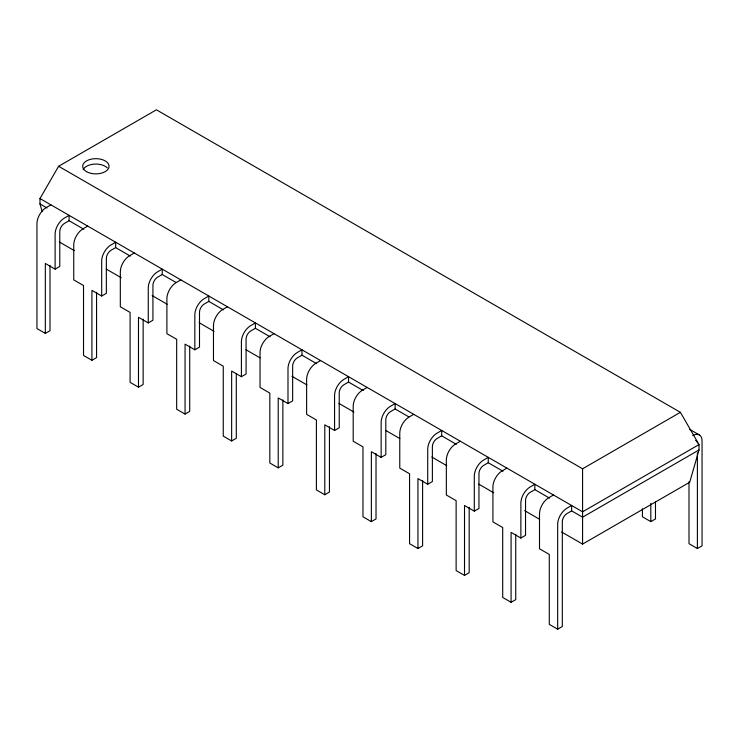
<?xml version="1.0" encoding="UTF-8"?>
<svg xmlns="http://www.w3.org/2000/svg" width="739" height="739" viewBox="0 0 739 739"><rect width="100%" height="100%" fill="white"/><g stroke="black" fill="none" stroke-linecap="round" stroke-linejoin="round"><path stroke-width="1.11" d="M42.151 211.456L39.98 203.927L39.98 198.542L58.612 166.275L156.419 109.806L680.388 412.325L699.02 444.592L699.02 449.968L689.709 482.234L582.581 544.089L561.612 531.978M50.926 204.86L46.261 207.557A13.173 7.602 -60 0 0 36.95 223.686L36.95 328.559L45.338 333.4L49.993 330.712L49.993 265.384M83.793 229.219L69.087 220.73L64.432 223.418A6.586 3.806 -60 0 0 59.776 231.483L59.776 266.446L55.111 269.135L45.338 263.481L45.338 333.4M87.719 226.106L83.064 228.794A13.173 7.602 -60 0 0 73.743 244.932L73.743 279.887L83.525 285.531L83.525 355.45L91.913 360.29L96.569 357.602L96.569 292.274M130.369 256.11L115.663 247.62L111.007 250.309A6.586 3.806 -60 0 0 106.351 258.373L106.351 293.337L101.686 296.025L91.913 290.372L91.913 360.29M134.295 252.997L129.639 255.685A13.173 7.602 -60 0 0 120.318 271.823L120.318 306.777L130.101 312.421L130.101 382.34L138.489 387.181L143.144 384.492L143.144 319.165M175.965 282.437L162.238 274.511L157.583 277.199A6.586 3.806 -60 0 0 152.927 285.263L152.927 320.227L148.262 322.915L138.489 317.262L138.489 387.181M180.87 279.887L176.215 282.575A13.173 7.602 -60 0 0 166.894 298.713L166.894 333.668L176.676 339.312L176.676 409.23L185.064 414.071L189.72 411.383L189.72 346.055M223.52 309.89L208.814 301.401L204.158 304.089A6.586 3.806 -60 0 0 199.502 312.154L199.502 347.118L194.837 349.806L185.064 344.152L185.064 414.071M227.446 306.777L222.79 309.465A13.173 7.602 -60 0 0 213.469 325.603L213.469 360.558L223.252 366.202L223.252 436.121L231.64 440.961L236.295 438.273L236.295 374.091M270.095 336.781L255.389 328.292L250.733 330.98A6.586 3.806 -60 0 0 246.078 339.044L246.078 374.008L241.413 376.696L231.64 371.043L231.64 440.961M274.021 333.668L269.365 336.356A13.173 7.602 -60 0 0 260.045 352.494L260.045 387.448L269.827 393.093L269.827 463.011L278.215 467.852L282.871 465.164L282.871 399.836M316.671 363.671L301.965 355.182L297.309 357.87A6.586 3.806 -60 0 0 292.653 365.934L292.653 400.898L287.988 403.586L278.215 397.933L278.215 467.852M320.597 360.558L315.941 363.246A13.173 7.602 -60 0 0 306.62 379.384L306.62 414.339L316.403 419.983L316.403 489.902L324.791 494.742L329.446 492.054L329.446 426.726M363.246 390.561L348.54 382.072L343.884 384.76A6.586 3.806 -60 0 0 339.229 392.825L339.229 427.789L334.564 430.477L324.791 424.823L324.791 494.742M367.172 387.448L362.516 390.137A13.173 7.602 -60 0 0 353.196 406.274L353.196 441.229L362.978 446.873L362.978 516.792L371.366 521.632L376.022 518.944L376.022 453.617M408.843 416.888L395.116 408.963L390.46 411.651A6.586 3.806 -60 0 0 385.804 419.715L385.804 454.679L381.148 457.367L371.366 451.714L371.366 521.632M413.748 414.339L409.092 417.027A13.173 7.602 -60 0 0 399.771 433.165L399.771 468.12L409.554 473.764L409.554 543.682L417.941 548.523L422.597 545.835L422.597 480.507M456.397 444.342L441.691 435.853L437.035 438.541A6.586 3.806 -60 0 0 432.38 446.605L432.38 481.569L427.724 484.257L417.941 478.604L417.941 548.523M460.323 441.229L455.667 443.917A13.173 7.602 -60 0 0 446.347 460.055L446.347 495.01L456.129 500.654L456.129 570.573L464.517 575.413L469.173 572.725L469.173 507.397M502.973 471.233L488.267 462.743L483.611 465.431A6.586 3.806 -60 0 0 478.955 473.496L478.955 508.46L474.299 511.148L464.517 505.494L464.517 575.413M506.899 468.12L502.243 470.808A13.173 7.602 -60 0 0 492.922 486.946L492.922 521.9L502.705 527.544L502.705 597.463L511.092 602.303L515.748 599.615L515.748 534.279M549.548 498.123L534.842 489.634L530.186 492.322A6.586 3.806 -60 0 0 525.531 500.386L525.531 535.341L520.875 538.038L511.092 532.385L511.092 602.303M58.612 166.275L582.581 468.794L680.388 412.325M553.474 495.01L548.818 497.698A13.173 7.602 -60 0 0 539.498 513.836L539.498 548.791L549.28 554.435L549.28 624.353L557.668 629.194L562.324 626.506L562.324 521.632A6.586 3.806 -60 0 1 566.979 513.568L571.635 510.871L582.581 517.198L699.02 449.968M699.02 444.592L582.581 511.813L39.98 198.542M642.431 508.765L642.431 516.792L650.819 521.632L655.475 518.944L655.475 501.753M689.007 481.791L689.007 543.682L697.394 548.523L702.05 545.835L702.05 440.961A13.173 7.602 -60 0 0 692.739 435.585M689.764 429.414L699.325 434.929M39.98 203.927L46.945 207.945M59.277 241.958L74.26 250.604M106.213 269.061L121.196 277.707M152.16 295.582L167.134 304.228M199.096 322.675L214.07 331.331M246.032 349.778L260.008 357.852M291.97 376.299L306.953 384.945M338.905 403.402L353.889 412.048M385.841 430.495L399.827 438.569M431.788 457.025L446.762 465.672M478.724 484.119L493.698 492.765M524.662 510.64L539.636 519.295M697.394 452.868L697.394 548.523M650.819 503.296L650.819 521.632M582.581 468.794L582.581 544.089M571.635 510.871L571.635 505.494L566.979 508.183A13.173 7.602 -60 0 0 557.668 524.321L557.668 629.194M534.842 489.634L534.842 484.257L530.186 486.946A13.173 7.602 -60 0 0 520.875 503.074L520.875 538.038M488.267 462.743L488.267 457.367L483.611 460.055A13.173 7.602 -60 0 0 474.299 476.184L474.299 511.148M441.691 435.853L441.691 430.477L437.035 433.165A13.173 7.602 -60 0 0 427.724 449.294L427.724 484.257M395.116 408.963L395.116 403.586L390.46 406.274A13.173 7.602 -60 0 0 381.148 422.403L381.148 457.367M348.54 382.072L348.54 376.696L343.884 379.384A13.173 7.602 -60 0 0 334.564 395.513L334.564 430.477M301.965 355.182L301.965 349.806L297.309 352.494A13.173 7.602 -60 0 0 287.988 368.622L287.988 403.586M255.389 328.292L255.389 322.915L250.733 325.603A13.173 7.602 -60 0 0 241.413 341.732L241.413 376.696M208.814 301.401L208.814 296.025L204.158 298.713A13.173 7.602 -60 0 0 194.837 314.842L194.837 349.806M162.238 274.511L162.238 269.135L157.583 271.823A13.173 7.602 -60 0 0 148.262 287.951L148.262 322.915M115.663 247.62L115.663 242.244L111.007 244.932A13.173 7.602 -60 0 0 101.686 261.061L101.686 296.025M69.087 220.73L69.087 215.354L64.432 218.042A13.173 7.602 -60 0 0 55.111 234.171L55.111 269.135M695.575 440.435A6.586 3.806 -60 0 1 696.766 441.322M697.237 442.347A6.586 3.806 -60 0 1 697.348 442.966M83.147 169.684A13.173 7.602 0 0 1 94.149 164.113A13.173 7.602 0 0 1 107.275 167.855M86.555 171.651A13.173 7.602 0 0 0 108.596 168.243A13.173 7.602 0 0 0 92.458 158.931A13.173 7.602 0 0 0 86.555 171.651"/></g></svg>
